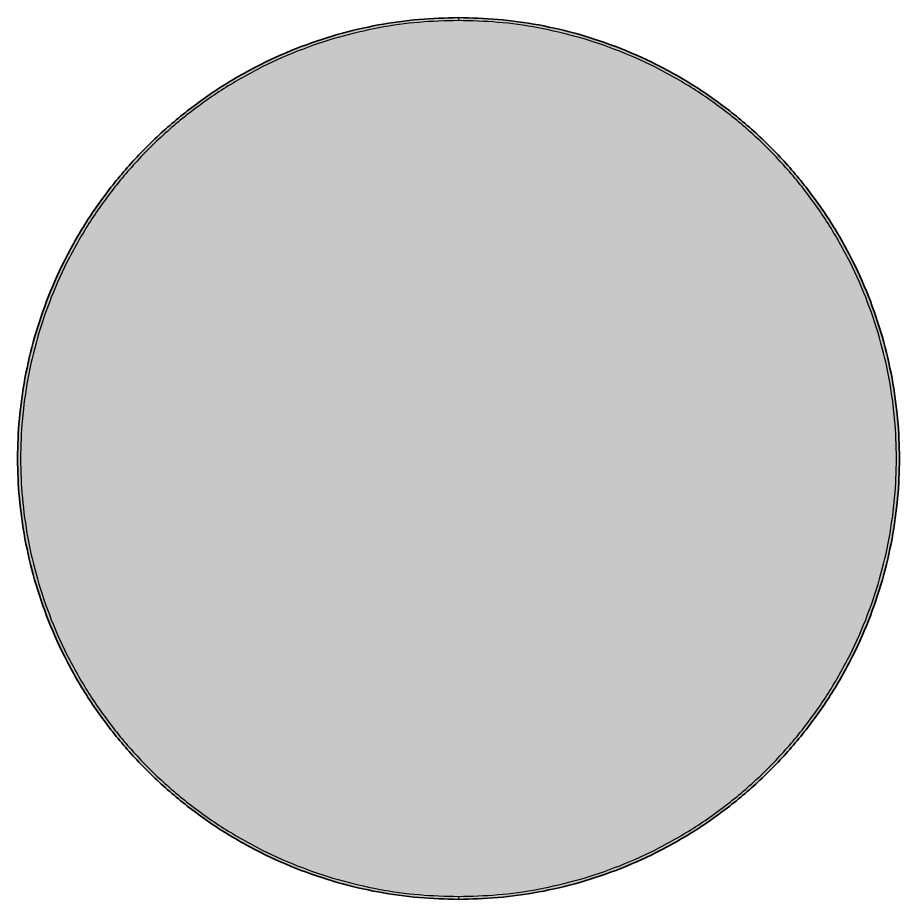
# Model space of a CAD drawing. Header units: millimetres. Extents: x -106 to 1927, y -1359 to 746.
# Drawn here: x -106 to 794, y -1359 to -459 of the extents above; entities that cross this region are included whole.
import ezdxf

# ---------------------------------------------------------------- set-up
doc = ezdxf.new("R2010")
doc.units = ezdxf.units.MM
doc.layers.add('Blocks', color=7, linetype='Continuous')
doc.layers.add('Blocks$Fill', color=7, linetype='Continuous', true_color=0xffffff)
doc.layers.add('Blocks$Inner', color=7, linetype='Continuous', lineweight=25, true_color=0x007f00)
doc.layers.add('Blocks$Outline', color=7, linetype='Continuous', lineweight=35, true_color=0xff3f3f)

# ---------------------------------------------------------------- blocks, each defined once
blk = doc.blocks.new('Ceramic Table Ø90 Top')
at = {"layer": 'Blocks$Fill'}
blk.add_hatch(color=256, dxfattribs=at).paths.add_polyline_path([(450, -450), (440.01, -449.89), (429.94, -449.55), (419.79, -448.98), (409.57, -448.18), (399.28, -447.13), (388.94, -445.84), (378.55, -444.29), (368.12, -442.49), (357.66, -440.42), (347.17, -438.09), (336.68, -435.5), (326.18, -432.63), (315.69, -429.49), (305.21, -426.07), (294.77, -422.38), (284.36, -418.4), (274, -414.15), (263.7, -409.62), (253.47, -404.81), (243.32, -399.73), (233.26, -394.37), (223.31, -388.73), (213.47, -382.82), (203.76, -376.65), (194.18, -370.21), (184.75, -363.51), (175.47, -356.56), (166.37, -349.36), (157.44, -341.92), (148.69, -334.24), (140.14, -326.33), (131.8, -318.2), (123.67, -309.86), (115.76, -301.31), (108.08, -292.56), (100.64, -283.63), (93.44, -274.53), (86.49, -265.25), (79.79, -255.82), (73.35, -246.24), (67.18, -236.53), (61.27, -226.69), (55.63, -216.74), (50.27, -206.68), (45.19, -196.53), (40.38, -186.3), (35.85, -176), (31.6, -165.64), (27.62, -155.23), (23.93, -144.79), (20.51, -134.31), (17.37, -123.82), (14.5, -113.32), (11.91, -102.83), (9.58, -92.34), (7.51, -81.88), (5.71, -71.45), (4.16, -61.06), (2.87, -50.72), (1.82, -40.43), (1.02, -30.21), (0.45, -20.06), (0.11, -9.99), (0, 0), (0.11, 9.99), (0.45, 20.06), (1.02, 30.21), (1.82, 40.43), (2.87, 50.72), (4.16, 61.06), (5.71, 71.45), (7.51, 81.88), (9.58, 92.34), (11.91, 102.83), (14.5, 113.32), (17.37, 123.82), (20.51, 134.31), (23.93, 144.79), (27.62, 155.23), (31.6, 165.64), (35.85, 176), (40.38, 186.3), (45.19, 196.53), (50.27, 206.68), (55.63, 216.74), (61.27, 226.69), (67.18, 236.53), (73.35, 246.24), (79.79, 255.82), (86.49, 265.25), (93.44, 274.53), (100.64, 283.63), (108.08, 292.56), (115.76, 301.31), (123.67, 309.86), (131.8, 318.2), (140.14, 326.33), (148.69, 334.24), (157.44, 341.92), (166.37, 349.36), (175.47, 356.56), (184.75, 363.51), (194.18, 370.21), (203.76, 376.65), (213.47, 382.82), (223.31, 388.73), (233.26, 394.37), (243.32, 399.73), (253.47, 404.81), (263.7, 409.62), (274, 414.15), (284.36, 418.4), (294.77, 422.38), (305.21, 426.07), (315.69, 429.49), (326.18, 432.63), (336.68, 435.5), (347.17, 438.09), (357.66, 440.42), (368.12, 442.49), (378.55, 444.29), (388.94, 445.84), (399.28, 447.13), (409.57, 448.18), (419.79, 448.98), (429.94, 449.55), (440.01, 449.89), (450, 450), (459.99, 449.89), (470.06, 449.55), (480.21, 448.98), (490.43, 448.18), (500.72, 447.13), (511.06, 445.84), (521.45, 444.29), (531.88, 442.49), (542.34, 440.42), (552.83, 438.09), (563.32, 435.5), (573.82, 432.63), (584.31, 429.49), (594.79, 426.07), (605.23, 422.38), (615.64, 418.4), (626, 414.15), (636.3, 409.62), (646.53, 404.81), (656.68, 399.73), (666.74, 394.37), (676.69, 388.73), (686.53, 382.82), (696.24, 376.65), (705.82, 370.21), (715.25, 363.51), (724.53, 356.56), (733.63, 349.36), (742.56, 341.92), (751.31, 334.24), (759.86, 326.33), (768.2, 318.2), (776.33, 309.86), (784.24, 301.31), (791.92, 292.56), (799.36, 283.63), (806.56, 274.53), (813.51, 265.25), (820.21, 255.82), (826.65, 246.24), (832.82, 236.53), (838.73, 226.69), (844.37, 216.74), (849.73, 206.68), (854.81, 196.53), (859.62, 186.3), (864.15, 176), (868.4, 165.64), (872.38, 155.23), (876.07, 144.79), (879.49, 134.31), (882.63, 123.82), (885.5, 113.32), (888.09, 102.83), (890.42, 92.34), (892.49, 81.88), (894.29, 71.45), (895.84, 61.06), (897.13, 50.72), (898.18, 40.43), (898.98, 30.21), (899.55, 20.06), (899.89, 9.99), (900, 0), (899.89, -9.99), (899.55, -20.06), (898.98, -30.21), (898.18, -40.43), (897.13, -50.72), (895.84, -61.06), (894.29, -71.45), (892.49, -81.88), (890.42, -92.34), (888.09, -102.83), (885.5, -113.32), (882.63, -123.82), (879.49, -134.31), (876.07, -144.79), (872.38, -155.23), (868.4, -165.64), (864.15, -176), (859.62, -186.3), (854.81, -196.53), (849.73, -206.68), (844.37, -216.74), (838.73, -226.69), (832.82, -236.53), (826.65, -246.24), (820.21, -255.82), (813.51, -265.25), (806.56, -274.53), (799.36, -283.63), (791.92, -292.56), (784.24, -301.31), (776.33, -309.86), (768.2, -318.2), (759.86, -326.33), (751.31, -334.24), (742.56, -341.92), (733.63, -349.36), (724.53, -356.56), (715.25, -363.51), (705.82, -370.21), (696.24, -376.65), (686.53, -382.82), (676.69, -388.73), (666.74, -394.37), (656.68, -399.73), (646.53, -404.81), (636.3, -409.62), (626, -414.15), (615.64, -418.4), (605.23, -422.38), (594.79, -426.07), (584.31, -429.49), (573.82, -432.63), (563.32, -435.5), (552.83, -438.09), (542.34, -440.42), (531.88, -442.49), (521.45, -444.29), (511.06, -445.84), (500.72, -447.13), (490.43, -448.18), (480.21, -448.98), (470.06, -449.55), (459.99, -449.89)], flags=0)
at = {"layer": 'Blocks$Inner'}
for points, knots in [([(450, 450), (0, 450), (0, 0), (0, -450), (450, -450)], [1413.716694, 1413.716694, 1413.716694, 2120.575041, 2120.575041, 2827.433388, 2827.433388, 2827.433388]), ([(450, 447), (3, 447), (3, 0), (3, -447), (450, -447)], [4245.862471, 4245.862471, 4245.862471, 4948.008152, 4948.008152, 5650.153833, 5650.153833, 5650.153833]), ([(450, -450), (900, -450), (900, 0), (900, 450), (450, 450)], [2827.433388, 2827.433388, 2827.433388, 3534.291735, 3534.291735, 4241.150082, 4241.150082, 4241.150082]), ([(450, -447), (897, -447), (897, 0), (897, 447), (450, 447)], [5650.153833, 5650.153833, 5650.153833, 6352.299514, 6352.299514, 7054.445195, 7054.445195, 7054.445195])]:
    blk.add_rational_spline(points, [1, 0.707106781187, 1, 0.707106781187, 1], degree=2, knots=knots, dxfattribs=at)
for points in [[(450, 450), (450, 450), (450, 447)], [(450, -447), (450, -450), (450, -450)]]:
    blk.add_rational_spline(points, [1, 0.707106780659, 1], degree=2, dxfattribs=at)
at = {"layer": 'Blocks$Outline'}
for points, knots in [([(450, -450), (0, -450), (0, 0), (0, 450), (450, 450)], [-2827.433388, -2827.433388, -2827.433388, -2120.575041, -2120.575041, -1413.716694, -1413.716694, -1413.716694]), ([(450, 450), (900, 450), (900, 0), (900, -450), (450, -450)], [-1413.716694, -1413.716694, -1413.716694, -706.858347, -706.858347, 0, 0, 0])]:
    blk.add_rational_spline(points, [1, 0.707106781187, 1, 0.707106781187, 1], degree=2, knots=knots, dxfattribs=at)

msp = doc.modelspace()

# ---------------------------------------------------------------- block references
at = {"layer": 'Blocks'}
msp.add_blockref('Ceramic Table Ø90 Top', (-106.29, -908.54), dxfattribs=at)

doc.saveas('drawing.dxf')
